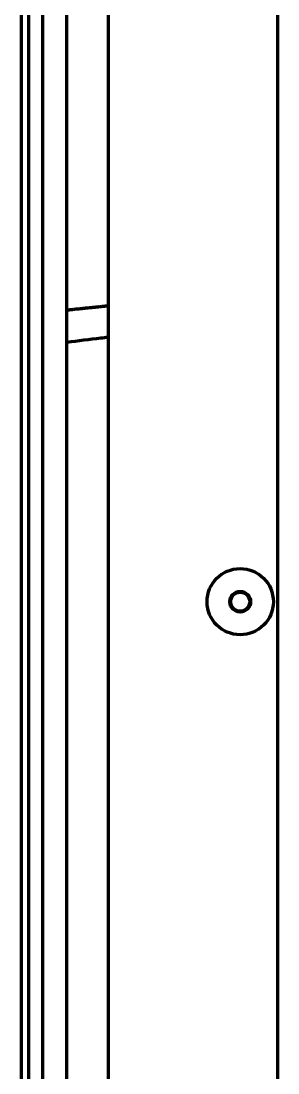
# Model space of a CAD drawing. Header units: inches. Extents: x 904 to 7172, y 213 to 5528.
# Drawn here: x 5380 to 5411, y 2713.2 to 2840.4 of the extents above; entities that cross this region are included whole.
import ezdxf

# ---------------------------------------------------------------- set-up
doc = ezdxf.new("R2010")
doc.units = ezdxf.units.IN

msp = doc.modelspace()

# ---------------------------------------------------------------- linework, layer by layer
at = {"linetype": 'Continuous', "lineweight": 70}
for p, q in [((5380.04, 3702.12), (5380.04, 2036.92)), ((5411.04, 2062.72), (5411.04, 3700.72)), ((5390.55, 3650.77), (5390.55, 2303.47)), ((5380.93, 3593.07), (5380.93, 2187.57)), ((5382.61, 3593.07), (5382.61, 2187.57)), ((5385.57, 2187.57), (5385.57, 3593.07))]:
    msp.add_line(p, q, dxfattribs=at)
for radius in [4, 1.25, 1.15]:
    msp.add_circle((5406.49, 2770.17), radius, dxfattribs=at)
for points, knots in [([(5385.57, 2805.44), (5385.67, 2805.45), (5385.91, 2805.48), (5386.28, 2805.51), (5386.7, 2805.56), (5387.12, 2805.6), (5387.54, 2805.65), (5387.96, 2805.69), (5388.37, 2805.73), (5388.79, 2805.78), (5389.2, 2805.82), (5389.62, 2805.86), (5390.03, 2805.91), (5390.34, 2805.94), (5390.52, 2805.96), (5390.56, 2805.96)], [0, 0, 0, 0, 0.058104, 0.142389, 0.226533, 0.310535, 0.394397, 0.478119, 0.561699, 0.645139, 0.728438, 0.811596, 0.894614, 0.97749, 1, 1, 1, 1]), ([(5390.55, 2802.14), (5390.25, 2802.1), (5389.96, 2802.06), (5388.29, 2801.86), (5386.93, 2801.69), (5385.57, 2801.52)], [0, 0, 0, 0, 0.180469, 0.180469, 1, 1, 1, 1])]:
    msp.add_open_spline(points, degree=3, knots=knots, dxfattribs=at)

doc.saveas('drawing.dxf')
